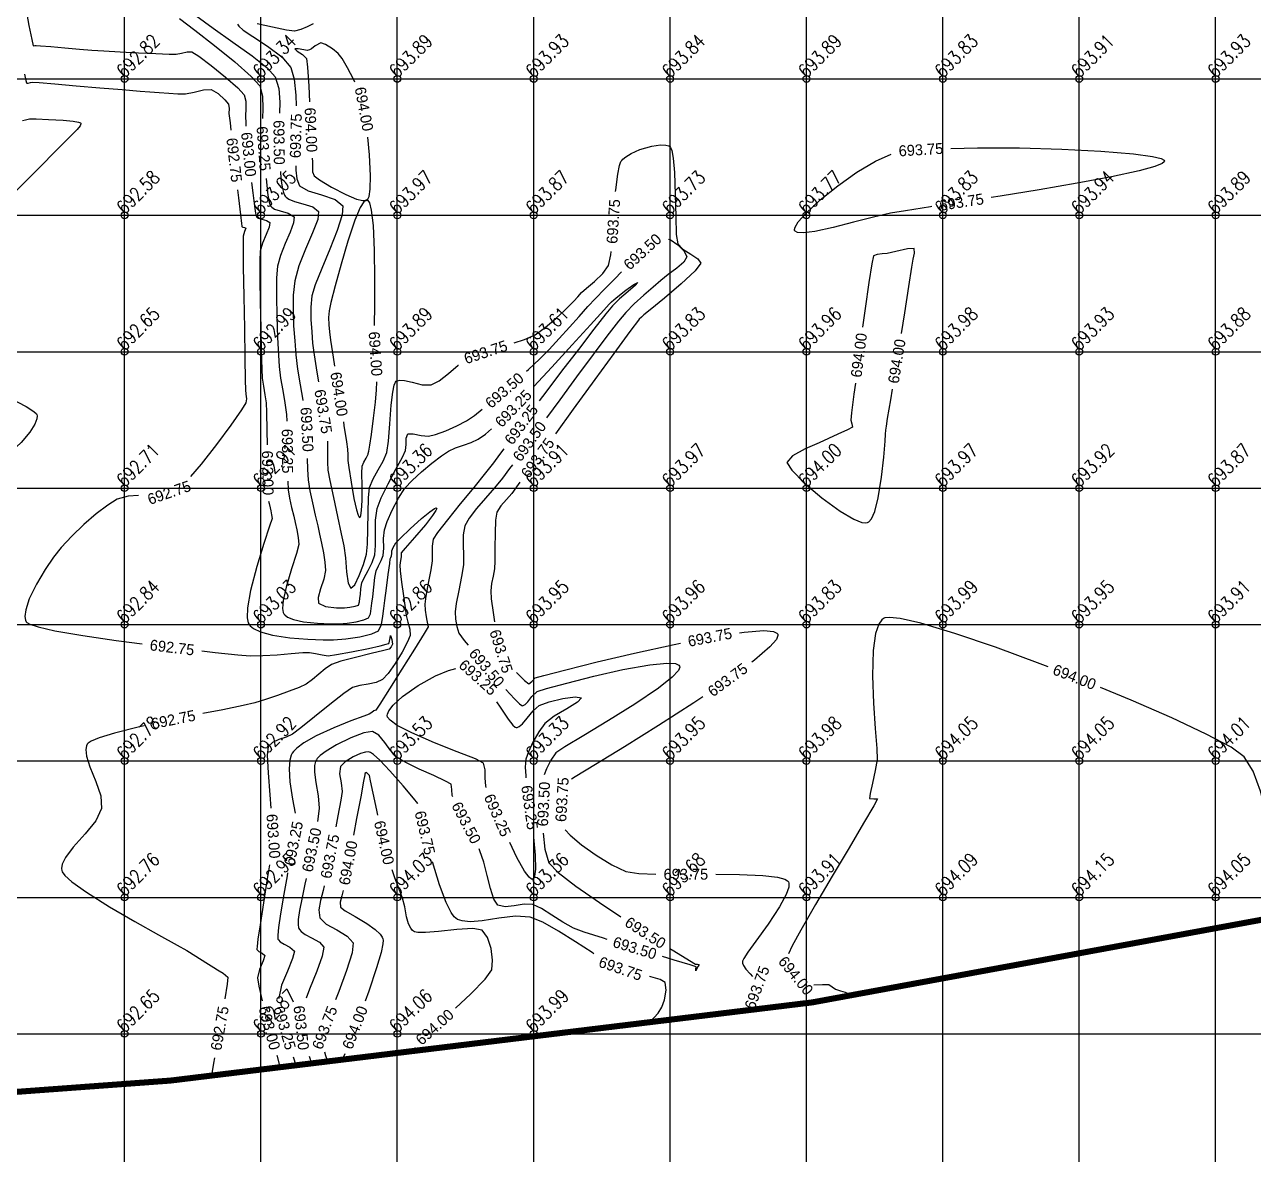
# Model space of a CAD drawing. Header units: millimetres. Extents: x 708400 to 708940, y 1331410 to 1331890.
# Drawn here: x 708516.33 to 708561.39, y 1331510.58 to 1331551.99 of the extents above; entities that cross this region are included whole.
import ezdxf

# ---------------------------------------------------------------- set-up
doc = ezdxf.new("R2010")
doc.units = ezdxf.units.MM
doc.header["$PDMODE"] = 32
doc.header["$PDSIZE"] = 0.25
for name, color, linetype in [('BLOCK LEVELS', 251, 'Continuous'), ('BOUNDARY', 7, 'Continuous'), ('CONT-MJR', 210, 'Continuous'), ('CONT-MNR', 90, 'Continuous'), ('grid', 4, 'Continuous')]:
    doc.layers.add(name, color=color, linetype=linetype)
doc.styles.add('RS', font='romans.shx', dxfattribs={"height": 5})

msp = doc.modelspace()

# ---------------------------------------------------------------- linework, layer by layer
at = {"layer": 'BLOCK LEVELS', "color": 251}
for p in [(708520, 1331550, 692.823), (708525, 1331550, 693.341), (708530, 1331550, 693.892), (708535, 1331550, 693.931), (708540, 1331550, 693.836), (708545, 1331550, 693.886), (708550, 1331550, 693.829), (708555, 1331550, 693.913), (708560, 1331550, 693.931), (708520, 1331545, 692.579), (708525, 1331545, 693.048), (708530, 1331545, 693.969), (708535, 1331545, 693.87), (708540, 1331545, 693.726), (708545, 1331545, 693.774), (708550, 1331545, 693.826), (708555, 1331545, 693.938), (708560, 1331545, 693.887), (708520, 1331540, 692.65), (708525, 1331540, 692.987), (708530, 1331540, 693.887), (708535, 1331540, 693.609), (708540, 1331540, 693.835), (708545, 1331540, 693.961), (708550, 1331540, 693.983), (708555, 1331540, 693.932), (708560, 1331540, 693.881), (708520, 1331535, 692.708), (708525, 1331535, 692.911), (708530, 1331535, 693.357), (708535, 1331535, 693.907), (708540, 1331535, 693.969), (708545, 1331535, 693.999), (708550, 1331535, 693.975), (708555, 1331535, 693.925), (708560, 1331535, 693.875), (708520, 1331530, 692.839), (708525, 1331530, 693.03), (708530, 1331530, 692.864), (708535, 1331530, 693.951), (708540, 1331530, 693.965), (708545, 1331530, 693.83), (708550, 1331530, 693.988), (708555, 1331530, 693.95), (708560, 1331530, 693.915), (708520, 1331525, 692.776), (708525, 1331525, 692.915), (708530, 1331525, 693.533), (708535, 1331525, 693.333), (708540, 1331525, 693.953), (708545, 1331525, 693.984), (708550, 1331525, 694.047), (708555, 1331525, 694.049), (708560, 1331525, 694.011), (708520, 1331520, 692.761), (708525, 1331520, 692.95), (708530, 1331520, 694.025), (708535, 1331520, 693.356), (708540, 1331520, 693.684), (708545, 1331520, 693.911), (708550, 1331520, 694.092), (708555, 1331520, 694.148), (708560, 1331520, 694.048), (708520, 1331515, 692.649), (708525, 1331515, 692.868), (708530, 1331515, 694.058), (708535, 1331515, 693.992)]:
    msp.add_point(p, dxfattribs=at)
at = {"layer": 'BOUNDARY', "ltscale": 0.5, "const_width": 0.221, "elevation": 692.39}
msp.add_lwpolyline([(708485.756, 1331513.718), (708506.417, 1331512.167), (708521.684, 1331513.287), (708545.217, 1331516.153), (708575.447, 1331521.711), (708677.694, 1331526.661), (708702.379, 1331528.237), (708722.343, 1331532.076), (708722.785, 1331547.68), (708720.433, 1331582.346), (708712.318, 1331581.477), (708711.266, 1331622.005), (708710.45, 1331642.096), (708710.067, 1331653.805)], dxfattribs=at)
at = {"layer": 'CONT-MJR', "flags": 128}
for points, elevation in [([(708522.279, 1331553.047), (708522.186, 1331553.042), (708522.078, 1331552.996), (708522.051, 1331552.961), (708522.044, 1331552.924), (708522.08, 1331552.829), (708522.238, 1331552.642), (708522.61, 1331552.324), (708523.248, 1331551.854), (708523.974, 1331551.346), (708524.672, 1331550.849), (708525.227, 1331550.41), (708525.526, 1331550.078), (708525.655, 1331549.65), (708525.693, 1331549.141), (708525.685, 1331548.738)], 693.5), ([(708516.398, 1331552.512), (708516.492, 1331551.958), (708516.599, 1331551.442), (708516.653, 1331551.212), (708516.706, 1331551.218), (708516.762, 1331551.228), (708516.917, 1331551.215), (708517.301, 1331551.181), (708517.811, 1331551.137), (708518.345, 1331551.092), (708518.799, 1331551.058), (708519.235, 1331551.031), (708519.84, 1331550.996), (708520.512, 1331550.96), (708521.145, 1331550.928), (708521.638, 1331550.906), (708521.886, 1331550.9), (708522.083, 1331550.939), (708522.289, 1331550.991), (708522.472, 1331550.993), (708522.72, 1331550.837), (708523.176, 1331550.493), (708523.698, 1331550.068), (708524.147, 1331549.671), (708524.381, 1331549.41), (708524.443, 1331549.182), (708524.45, 1331548.914), (708524.438, 1331548.635), (708524.44, 1331548.375), (708524.45, 1331548.262)], 693), ([(708528.442, 1331549.883), (708528.393, 1331549.989), (708528.173, 1331550.406), (708527.974, 1331550.742), (708527.837, 1331550.933), (708527.625, 1331551.106), (708527.371, 1331551.256), (708527.19, 1331551.318), (708526.989, 1331551.211), (708526.851, 1331551.097), (708526.776, 1331551.065), (708526.7, 1331551.039), (708526.576, 1331551.064), (708526.367, 1331551.105), (708526.245, 1331551.101), (708526.33, 1331551.019), (708526.525, 1331550.89), (708526.672, 1331550.746), (708526.711, 1331550.428), (708526.756, 1331549.738), (708526.785, 1331549.163)], 694), ([(708516.253, 1331548.472), (708516.368, 1331548.501), (708516.52, 1331548.534), (708516.753, 1331548.531), (708517.214, 1331548.517), (708517.746, 1331548.488), (708518.118, 1331548.453), (708518.312, 1331548.419), (708518.383, 1331548.392), (708518.397, 1331548.378), (708518.4, 1331548.35), (708518.373, 1331548.279), (708518.265, 1331548.142), (708518.055, 1331547.934), (708517.805, 1331547.692), (708517.518, 1331547.399), (708516.857, 1331546.731), (708515.931, 1331545.797)], 692.5), ([(708526.88, 1331547.099), (708526.886, 1331546.961), (708526.889, 1331546.783), (708526.896, 1331546.597), (708526.945, 1331546.45), (708527.151, 1331546.295), (708527.583, 1331546.032), (708528.107, 1331545.757), (708528.501, 1331545.594), (708528.739, 1331545.537), (708528.852, 1331545.542), (708528.893, 1331545.56), (708528.92, 1331545.588), (708528.962, 1331545.692), (708529.001, 1331545.953), (708529.012, 1331546.45), (708528.976, 1331547.214), (708528.917, 1331547.869)], 694), ([(708525.715, 1331546.605), (708525.732, 1331546.346), (708525.773, 1331546.031), (708525.822, 1331545.841), (708525.864, 1331545.743), (708525.888, 1331545.704), (708525.925, 1331545.662), (708526.025, 1331545.591), (708526.224, 1331545.507), (708526.534, 1331545.421), (708526.899, 1331545.311), (708527.112, 1331545.145), (708527.08, 1331544.849), (708526.894, 1331544.359), (708526.636, 1331543.762), (708526.389, 1331543.145), (708526.237, 1331542.593), (708526.185, 1331542.076), (708526.176, 1331541.521), (708526.198, 1331540.953), (708526.237, 1331540.398), (708526.28, 1331539.882), (708526.343, 1331539.358), (708526.436, 1331538.791), (708526.537, 1331538.226), (708526.539, 1331538.212)], 693.5), ([(708524.655, 1331546.206), (708524.697, 1331545.826), (708524.76, 1331545.329), (708524.8, 1331545.075), (708524.822, 1331544.98), (708524.831, 1331544.958), (708524.852, 1331544.936), (708524.912, 1331544.9), (708525.03, 1331544.86), (708525.199, 1331544.814), (708525.331, 1331544.73), (708525.304, 1331544.565), (708525.191, 1331544.291), (708525.059, 1331543.975), (708524.974, 1331543.688), (708524.96, 1331543.34), (708524.961, 1331542.668), (708524.973, 1331541.803), (708524.992, 1331540.876), (708525.014, 1331540.018), (708525.034, 1331539.358), (708525.048, 1331539.029), (708525.089, 1331538.734), (708525.145, 1331538.426), (708525.187, 1331538.13), (708525.201, 1331537.779), (708525.217, 1331537.115), (708525.228, 1331536.593)], 693), ([(708529.164, 1331540.957), (708529.172, 1331541.705), (708529.176, 1331542.685), (708529.163, 1331543.706), (708529.121, 1331544.623), (708529.057, 1331545.183), (708528.986, 1331545.453), (708528.927, 1331545.544), (708528.893, 1331545.56), (708528.857, 1331545.555), (708528.777, 1331545.492), (708528.643, 1331545.28), (708528.445, 1331544.82), (708528.185, 1331544.058), (708527.935, 1331543.212), (708527.721, 1331542.414), (708527.567, 1331541.799), (708527.5, 1331541.498), (708527.482, 1331541.25), (708527.492, 1331540.986), (708527.512, 1331540.735), (708527.555, 1331540.429), (708527.651, 1331539.8), (708527.702, 1331539.469)], 694), ([(708539.938, 1331544.13), (708540.002, 1331544.108), (708540.282, 1331543.915), (708540.513, 1331543.681), (708540.61, 1331543.474), (708540.505, 1331543.28), (708540.247, 1331543.057), (708539.933, 1331542.826), (708539.659, 1331542.61), (708539.385, 1331542.369), (708539.043, 1331542.071), (708538.689, 1331541.75), (708538.377, 1331541.437), (708538.109, 1331541.121), (708537.768, 1331540.683), (708537.39, 1331540.182), (708537.01, 1331539.672), (708536.667, 1331539.21), (708536.368, 1331538.806), (708535.954, 1331538.239), (708535.473, 1331537.577)], 693.5), ([(708548.479, 1331540.67), (708548.601, 1331541.423), (708548.757, 1331542.396), (708548.869, 1331543.099), (708548.915, 1331543.394), (708548.957, 1331543.618), (708548.945, 1331543.789), (708548.701, 1331543.769), (708548.276, 1331543.675), (708547.964, 1331543.602), (708547.781, 1331543.586), (708547.591, 1331543.569), (708547.454, 1331543.51), (708547.392, 1331543.227), (708547.286, 1331542.539), (708547.151, 1331541.581), (708547.06, 1331540.897)], 694), ([(708534.73, 1331539.286), (708534.806, 1331539.354), (708535.212, 1331539.731), (708535.565, 1331540.086), (708535.936, 1331540.482), (708536.307, 1331540.894), (708536.663, 1331541.294), (708536.987, 1331541.656), (708537.263, 1331541.952), (708537.594, 1331542.294), (708537.969, 1331542.676), (708538.218, 1331542.926)], 693.5), ([(708514.562, 1331538.883), (708514.837, 1331538.759), (708515.806, 1331538.298), (708516.391, 1331537.99), (708516.673, 1331537.813), (708516.77, 1331537.726), (708516.787, 1331537.694), (708516.794, 1331537.645), (708516.781, 1331537.535), (708516.708, 1331537.341), (708516.527, 1331537.051), (708516.212, 1331536.676), (708515.856, 1331536.339), (708515.52, 1331536.096), (708515.125, 1331535.967), (708514.447, 1331535.837), (708513.594, 1331535.71), (708513.37, 1331535.681)], 692.5), ([(708528.023, 1331537.428), (708528.043, 1331537.297), (708528.137, 1331536.696), (708528.176, 1331536.43), (708528.18, 1331536.224), (708528.186, 1331536.019), (708528.223, 1331535.752), (708528.304, 1331535.225), (708528.411, 1331534.623), (708528.501, 1331534.211), (708528.566, 1331534.004), (708528.605, 1331533.937), (708528.623, 1331533.929), (708528.64, 1331533.938), (708528.666, 1331534.001), (708528.692, 1331534.186), (708528.706, 1331534.551), (708528.706, 1331535.083), (708528.701, 1331535.551), (708528.711, 1331535.801), (708528.774, 1331535.948), (708528.861, 1331536.096), (708528.928, 1331536.242), (708528.935, 1331536.267), (708528.952, 1331536.355), (708528.988, 1331536.571), (708529.049, 1331536.972), (708529.131, 1331537.569), (708529.201, 1331538.155), (708529.239, 1331538.606), (708529.243, 1331538.891)], 694), ([(708546.792, 1331538.847), (708546.741, 1331538.443), (708546.657, 1331537.762), (708546.626, 1331537.489), (708546.666, 1331537.355), (708546.688, 1331537.234), (708546.51, 1331537.137), (708546.152, 1331536.976), (708545.811, 1331536.815), (708545.462, 1331536.661), (708544.954, 1331536.435), (708544.492, 1331536.18), (708544.283, 1331535.935), (708544.46, 1331535.654), (708544.927, 1331535.188), (708545.561, 1331534.649), (708546.239, 1331534.152), (708546.731, 1331533.86), (708547.029, 1331533.741), (708547.18, 1331533.723), (708547.238, 1331533.735), (708547.288, 1331533.764), (708547.381, 1331533.872), (708547.503, 1331534.14), (708547.635, 1331534.644), (708547.756, 1331535.397), (708547.836, 1331536.141), (708547.881, 1331536.718), (708547.899, 1331536.973), (708547.916, 1331537.12), (708547.932, 1331537.267), (708547.977, 1331537.549), (708548.088, 1331538.241), (708548.151, 1331538.629)], 694), ([(708526.698, 1331536.084), (708526.703, 1331535.682), (708526.729, 1331535.301), (708526.792, 1331534.9), (708526.884, 1331534.456), (708526.986, 1331534.014), (708527.08, 1331533.617), (708527.146, 1331533.311), (708527.214, 1331532.982), (708527.288, 1331532.632), (708527.346, 1331532.289), (708527.366, 1331531.982), (708527.305, 1331531.662), (708527.189, 1331531.309), (708527.097, 1331530.993), (708527.107, 1331530.785), (708527.371, 1331530.663), (708527.77, 1331530.618), (708528.062, 1331530.612), (708528.256, 1331530.632), (708528.458, 1331530.673), (708528.572, 1331530.715), (708528.611, 1331530.832), (708528.631, 1331530.967), (708528.644, 1331531.103), (708528.666, 1331531.321), (708528.703, 1331531.527), (708528.786, 1331531.711), (708528.927, 1331531.978), (708529.075, 1331532.278), (708529.177, 1331532.557), (708529.205, 1331532.893), (708529.199, 1331533.342), (708529.201, 1331533.822), (708529.256, 1331534.25), (708529.409, 1331534.646), (708529.665, 1331535.163), (708529.948, 1331535.695), (708530.186, 1331536.135), (708530.304, 1331536.377), (708530.325, 1331536.596), (708530.328, 1331536.83), (708530.384, 1331536.985), (708530.578, 1331536.995), (708530.871, 1331536.93), (708531.147, 1331536.905), (708531.405, 1331536.972), (708531.78, 1331537.106), (708532.185, 1331537.279), (708532.536, 1331537.461), (708532.824, 1331537.666), (708533.112, 1331537.896)], 693.5), ([(708534.217, 1331535.852), (708534.116, 1331535.714), (708533.857, 1331535.365), (708533.567, 1331535.01), (708533.233, 1331534.628), (708532.907, 1331534.248), (708532.638, 1331533.901), (708532.479, 1331533.62), (708532.415, 1331533.29), (708532.413, 1331532.919), (708532.431, 1331532.54), (708532.422, 1331532.185), (708532.355, 1331531.763), (708532.254, 1331531.249), (708532.161, 1331530.772), (708532.12, 1331530.463), (708532.133, 1331530.201), (708532.177, 1331529.927), (708532.258, 1331529.684), (708532.455, 1331529.413), (708532.594, 1331529.243)], 693.5), ([(708525.282, 1331534.527), (708525.299, 1331534.432), (708525.335, 1331534.275), (708525.36, 1331534.163), (708525.39, 1331534.022), (708525.407, 1331533.882), (708525.318, 1331533.608), (708525.104, 1331532.969), (708524.844, 1331532.127), (708524.616, 1331531.244), (708524.508, 1331530.617), (708524.498, 1331530.248), (708524.534, 1331530.069), (708524.566, 1331530.004), (708524.61, 1331529.949), (708524.731, 1331529.851), (708524.984, 1331529.728), (708525.422, 1331529.606), (708526.063, 1331529.51), (708526.715, 1331529.46), (708527.281, 1331529.443), (708527.662, 1331529.443), (708528.116, 1331529.476), (708528.622, 1331529.554), (708529.062, 1331529.661), (708529.315, 1331529.776), (708529.424, 1331529.999), (708529.471, 1331530.302), (708529.506, 1331530.594), (708529.548, 1331530.88), (708529.608, 1331531.339), (708529.67, 1331531.837), (708529.72, 1331532.238), (708529.741, 1331532.407), (708529.767, 1331532.462), (708529.792, 1331532.518), (708529.795, 1331532.602), (708529.801, 1331532.699), (708529.853, 1331532.828), (708529.946, 1331532.995), (708530.116, 1331533.166), (708530.471, 1331533.505), (708530.89, 1331533.885), (708531.191, 1331534.135), (708531.357, 1331534.25), (708531.423, 1331534.276), (708531.441, 1331534.271), (708531.446, 1331534.254), (708531.417, 1331534.181), (708531.294, 1331533.997), (708531.029, 1331533.659), (708530.633, 1331533.19), (708530.293, 1331532.801), (708530.146, 1331532.632), (708530.141, 1331532.556), (708530.14, 1331532.478), (708530.113, 1331532.35), (708530.086, 1331532.171), (708530.106, 1331531.968), (708530.158, 1331531.554), (708530.223, 1331531.057), (708530.284, 1331530.609), (708530.323, 1331530.338), (708530.388, 1331530.091), (708530.46, 1331529.834), (708530.473, 1331529.599), (708530.378, 1331529.367), (708530.175, 1331528.994), (708529.919, 1331528.574), (708529.662, 1331528.205), (708529.459, 1331527.982), (708529.219, 1331527.875), (708528.928, 1331527.819), (708528.627, 1331527.771), (708528.362, 1331527.688), (708528.039, 1331527.468), (708527.528, 1331527.071), (708526.958, 1331526.613), (708526.458, 1331526.213), (708526.158, 1331525.988), (708525.926, 1331525.879), (708525.661, 1331525.784), (708525.421, 1331525.679), (708525.264, 1331525.536), (708525.234, 1331525.21), (708525.261, 1331524.564), (708525.32, 1331523.762), (708525.363, 1331523.275)], 693), ([(708553.863, 1331528.452), (708553.571, 1331528.566), (708551.932, 1331529.169), (708550.44, 1331529.676), (708549.193, 1331530.048), (708548.437, 1331530.22), (708548.043, 1331530.264), (708547.875, 1331530.247), (708547.822, 1331530.224), (708547.758, 1331530.171), (708547.649, 1331530.015), (708547.53, 1331529.672), (708547.442, 1331529.053), (708547.419, 1331528.117), (708547.458, 1331527.119), (708547.524, 1331526.19), (708547.581, 1331525.46), (708547.593, 1331525.06), (708547.522, 1331524.652), (708547.419, 1331524.19), (708547.334, 1331523.804), (708547.311, 1331523.626), (708547.464, 1331523.614), (708547.607, 1331523.607), (708547.469, 1331523.357), (708547.094, 1331522.72), (708546.56, 1331521.82), (708545.947, 1331520.784), (708545.332, 1331519.736), (708544.797, 1331518.801), (708544.478, 1331518.22), (708544.336, 1331517.935)], 694), ([(708533.979, 1331527.621), (708534.291, 1331527.284), (708534.484, 1331527.095), (708534.563, 1331527.033), (708534.585, 1331527.025), (708534.618, 1331527.029), (708534.684, 1331527.066), (708534.788, 1331527.174), (708534.934, 1331527.361), (708535.127, 1331527.541), (708535.468, 1331527.651), (708536.213, 1331527.858), (708537.2, 1331528.11), (708538.269, 1331528.352), (708539.257, 1331528.53), (708539.882, 1331528.59), (708540.199, 1331528.57), (708540.32, 1331528.518), (708540.349, 1331528.48), (708540.355, 1331528.433), (708540.303, 1331528.311), (708540.082, 1331528.071), (708539.574, 1331527.669), (708538.711, 1331527.087), (708537.745, 1331526.485), (708536.833, 1331525.938), (708536.137, 1331525.519), (708535.816, 1331525.302), (708535.626, 1331525.029), (708535.464, 1331524.715), (708535.379, 1331524.488)], 693.5), ([(708562.156, 1331521.142), (708562.119, 1331521.503), (708562.016, 1331522.24), (708561.861, 1331523.068), (708561.651, 1331523.894), (708561.383, 1331524.622), (708561.053, 1331525.157), (708560.572, 1331525.501), (708559.655, 1331525.988), (708558.399, 1331526.578), (708556.902, 1331527.23), (708555.784, 1331527.69)], 694), ([(708532.036, 1331523.682), (708532.008, 1331523.74), (708532, 1331523.954), (708531.97, 1331524.147), (708531.77, 1331524.261), (708531.337, 1331524.463), (708530.806, 1331524.705), (708530.311, 1331524.942), (708529.988, 1331525.127), (708529.757, 1331525.368), (708529.539, 1331525.672), (708529.322, 1331525.941), (708529.092, 1331526.08), (708528.777, 1331526.032), (708528.295, 1331525.854), (708527.765, 1331525.596), (708527.386, 1331525.366), (708527.167, 1331525.196), (708527.067, 1331525.09), (708527.033, 1331525.041), (708527.003, 1331524.978), (708526.967, 1331524.834), (708526.961, 1331524.585), (708527.012, 1331524.209), (708527.103, 1331523.718), (708527.137, 1331523.266), (708527.088, 1331522.872), (708527.073, 1331522.788)], 693.5), ([(708529.289, 1331523.014), (708529.249, 1331523.196), (708529.115, 1331523.816), (708529.016, 1331524.278), (708528.974, 1331524.464), (708528.918, 1331524.528), (708528.867, 1331524.578), (708528.803, 1331524.546), (708528.807, 1331524.491), (708528.764, 1331524.266), (708528.656, 1331523.687), (708528.506, 1331522.89), (708528.392, 1331522.281)], 694), ([(708535.349, 1331522.353), (708535.402, 1331521.766), (708535.559, 1331521.262), (708535.893, 1331520.919), (708536.549, 1331520.413), (708537.413, 1331519.808), (708538.199, 1331519.285)], 693.5), ([(708537.688, 1331518.461), (708537.558, 1331518.502), (708536.856, 1331518.73), (708536.454, 1331518.876), (708536.07, 1331519.087), (708535.67, 1331519.35), (708535.291, 1331519.592), (708534.971, 1331519.738), (708534.651, 1331519.749), (708534.289, 1331519.694), (708533.948, 1331519.656), (708533.69, 1331519.718), (708533.544, 1331519.938), (708533.416, 1331520.325), (708533.294, 1331520.801), (708533.168, 1331521.288), (708533.029, 1331521.707), (708532.997, 1331521.776)], 693.5), ([(708525.318, 1331521.2), (708525.221, 1331520.606), (708525.091, 1331519.796), (708524.967, 1331518.991), (708524.891, 1331518.467), (708524.859, 1331518.201), (708524.852, 1331518.105), (708524.854, 1331518.086), (708524.87, 1331518.061), (708524.927, 1331518.017), (708525.04, 1331517.958), (708525.144, 1331517.869), (708525.087, 1331517.675), (708524.951, 1331517.356), (708524.869, 1331517.048), (708524.918, 1331516.751), (708525.047, 1331516.213)], 693), ([(708532.133, 1331515.943), (708532.693, 1331516.471), (708533.216, 1331517.006), (708533.46, 1331517.34), (708533.494, 1331517.7), (708533.438, 1331518.131), (708533.306, 1331518.53), (708533.116, 1331518.797), (708532.768, 1331518.861), (708532.179, 1331518.826), (708531.511, 1331518.755), (708531.03, 1331518.715), (708530.755, 1331518.716), (708530.632, 1331518.738), (708530.593, 1331518.757), (708530.555, 1331518.789), (708530.491, 1331518.87), (708530.415, 1331519.03), (708530.342, 1331519.293), (708530.27, 1331519.649), (708530.19, 1331519.97), (708530.067, 1331520.307), (708529.914, 1331520.719), (708529.808, 1331521.013)], 694), ([(708526.654, 1331520.696), (708526.612, 1331520.483), (708526.508, 1331519.999), (708526.415, 1331519.524), (708526.37, 1331519.196), (708526.364, 1331519), (708526.376, 1331518.902), (708526.388, 1331518.864), (708526.41, 1331518.823), (708526.476, 1331518.746), (708526.621, 1331518.643), (708526.858, 1331518.518), (708527.142, 1331518.361), (708527.306, 1331518.178), (708527.25, 1331517.851), (708527.043, 1331517.291), (708526.776, 1331516.634), (708526.654, 1331516.312)], 693.5), ([(708528.011, 1331520.249), (708527.963, 1331520.056), (708527.91, 1331519.831), (708527.922, 1331519.642), (708528.093, 1331519.506), (708528.452, 1331519.301), (708528.879, 1331519.048), (708529.191, 1331518.826), (708529.368, 1331518.655), (708529.444, 1331518.542), (708529.467, 1331518.486), (708529.476, 1331518.438), (708529.468, 1331518.295), (708529.404, 1331517.981), (708529.241, 1331517.416), (708528.953, 1331516.569), (708528.815, 1331516.197)], 694), ([(708539.994, 1331518.132), (708540.132, 1331518.045), (708540.706, 1331517.688), (708540.926, 1331517.554), (708541.001, 1331517.548), (708541.065, 1331517.545), (708541.026, 1331517.476), (708540.983, 1331517.391), (708540.94, 1331517.312), (708540.949, 1331517.375), (708540.96, 1331517.458), (708540.735, 1331517.527), (708540.15, 1331517.704), (708539.726, 1331517.832)], 693.5), ([(708545.267, 1331516.801), (708545.59, 1331516.805), (708545.815, 1331516.806), (708545.937, 1331516.725), (708546.059, 1331516.637), (708546.25, 1331516.578), (708546.423, 1331516.529), (708546.538, 1331516.468), (708546.633, 1331516.413)], 694), ([(708530.638, 1331514.377), (708530.639, 1331514.39), (708530.643, 1331514.433), (708530.651, 1331514.5)], 694), ([(708525.579, 1331514.216), (708525.59, 1331514.177), (708525.696, 1331513.776)], 693), ([(708526.772, 1331514.179), (708526.857, 1331513.917)], 693.5), ([(708528.07, 1331514.269), (708528.004, 1331514.108), (708528.017, 1331514.058)], 694)]:
    msp.add_lwpolyline(points, dxfattribs=dict(at, elevation=elevation))
at = {"layer": 'CONT-MNR', "flags": 128}
for points, elevation in [([(708522.011, 1331552.211), (708522.57, 1331551.789), (708523.298, 1331551.222), (708524.041, 1331550.62), (708524.645, 1331550.091), (708524.954, 1331549.744), (708525.056, 1331549.365), (708525.069, 1331548.918), (708525.052, 1331548.548)], 693.25), ([(708524.145, 1331552.002), (708524.186, 1331551.929), (708524.348, 1331551.788), (708524.699, 1331551.551), (708525.244, 1331551.197), (708525.762, 1331550.807), (708526.099, 1331550.412), (708526.223, 1331549.986), (708526.282, 1331549.408), (708526.291, 1331549.014)], 693.75), ([(708526.918, 1331552.016), (708526.698, 1331551.906), (708526.46, 1331551.807), (708526.228, 1331551.749), (708525.936, 1331551.79), (708525.428, 1331551.901), (708524.858, 1331552.02)], 693.75), ([(708516.328, 1331550.173), (708516.385, 1331549.937), (708516.406, 1331549.858), (708516.411, 1331549.847), (708516.424, 1331549.842), (708516.464, 1331549.845), (708516.547, 1331549.862), (708516.641, 1331549.881), (708516.873, 1331549.863), (708517.443, 1331549.816), (708518.224, 1331549.75), (708519.09, 1331549.676), (708519.914, 1331549.606), (708520.57, 1331549.552), (708520.932, 1331549.523), (708521.263, 1331549.499), (708521.621, 1331549.474), (708521.958, 1331549.457), (708522.228, 1331549.457), (708522.552, 1331549.516), (708522.889, 1331549.599), (708523.169, 1331549.606), (708523.426, 1331549.461), (708523.673, 1331549.238), (708523.809, 1331549.075), (708523.832, 1331548.909), (708523.828, 1331548.729), (708523.866, 1331548.386), (708523.896, 1331548.119)], 692.75), ([(708538.003, 1331545.871), (708538.008, 1331545.935), (708538.079, 1331546.51), (708538.146, 1331546.828), (708538.2, 1331546.969), (708538.23, 1331547.014), (708538.271, 1331547.057), (708538.374, 1331547.142), (708538.574, 1331547.264), (708538.897, 1331547.407), (708539.33, 1331547.534), (708539.65, 1331547.579), (708539.847, 1331547.571), (708539.949, 1331547.542), (708539.988, 1331547.52), (708540.016, 1331547.49), (708540.064, 1331547.378), (708540.118, 1331547.098), (708540.163, 1331546.567), (708540.191, 1331545.765), (708540.206, 1331544.957), (708540.229, 1331544.3), (708540.281, 1331543.952), (708540.473, 1331543.754), (708540.756, 1331543.575), (708541.012, 1331543.407), (708541.125, 1331543.24), (708540.914, 1331542.96), (708540.404, 1331542.487), (708539.792, 1331541.964), (708539.272, 1331541.536), (708539.04, 1331541.348), (708538.953, 1331541.27), (708538.867, 1331541.19), (708538.766, 1331541.061), (708538.637, 1331540.889), (708538.432, 1331540.61), (708537.936, 1331539.93), (708537.243, 1331538.981), (708536.451, 1331537.895), (708535.793, 1331536.994)], 693.75), ([(708550.295, 1331547.454), (708551.276, 1331547.476), (708552.807, 1331547.469), (708554.358, 1331547.428), (708555.798, 1331547.356), (708556.994, 1331547.257), (708557.686, 1331547.159), (708558.006, 1331547.077), (708558.109, 1331547.018), (708558.124, 1331546.987), (708558.116, 1331546.959), (708558.037, 1331546.896), (708557.777, 1331546.79), (708557.199, 1331546.63), (708556.178, 1331546.409), (708554.921, 1331546.173), (708553.528, 1331545.934), (708552.101, 1331545.704), (708551.775, 1331545.653)], 693.75), ([(708549.601, 1331545.317), (708549.551, 1331545.309), (708548.631, 1331545.168), (708548.084, 1331545.077), (708547.455, 1331544.936), (708546.721, 1331544.745), (708545.975, 1331544.553), (708545.306, 1331544.408), (708544.888, 1331544.356), (708544.674, 1331544.372), (708544.589, 1331544.414), (708544.566, 1331544.445), (708544.559, 1331544.48), (708544.581, 1331544.571), (708544.697, 1331544.759), (708544.984, 1331545.084), (708545.507, 1331545.568), (708546.151, 1331546.086), (708546.848, 1331546.579), (708547.532, 1331546.988), (708548.104, 1331547.244)], 693.75), ([(708526.283, 1331546.813), (708526.284, 1331546.653), (708526.315, 1331546.331), (708526.417, 1331546.077), (708526.726, 1331545.9), (708527.224, 1331545.751), (708527.716, 1331545.583), (708528.002, 1331545.353), (708527.979, 1331545.016), (708527.797, 1331544.448), (708527.526, 1331543.758), (708527.235, 1331543.055), (708526.992, 1331542.448), (708526.868, 1331542.046), (708526.831, 1331541.628), (708526.834, 1331541.181), (708526.861, 1331540.732), (708526.896, 1331540.308), (708526.949, 1331539.892), (708527.047, 1331539.256), (708527.106, 1331538.895)], 693.75), ([(708525.187, 1331546.352), (708525.199, 1331546.214), (708525.258, 1331545.738), (708525.307, 1331545.476), (708525.342, 1331545.364), (708525.36, 1331545.331), (708525.396, 1331545.293), (708525.499, 1331545.23), (708525.703, 1331545.161), (708525.993, 1331545.083), (708526.221, 1331544.938), (708526.199, 1331544.729), (708526.068, 1331544.384), (708525.886, 1331543.964), (708525.712, 1331543.529), (708525.605, 1331543.141), (708525.575, 1331542.706), (708525.57, 1331542.052), (708525.583, 1331541.288), (708525.608, 1331540.527), (708525.638, 1331539.879), (708525.664, 1331539.456), (708525.719, 1331539.028), (708525.799, 1331538.58), (708525.878, 1331538.132), (708525.934, 1331537.705), (708525.946, 1331537.456)], 693.25), ([(708524.144, 1331545.933), (708524.177, 1331545.643), (708524.25, 1331545.012), (708524.287, 1331544.702), (708524.3, 1331544.6), (708524.303, 1331544.586), (708524.309, 1331544.581), (708524.336, 1331544.568), (708524.392, 1331544.547), (708524.44, 1331544.523), (708524.399, 1331544.405), (708524.342, 1331544.236), (708524.343, 1331543.905), (708524.353, 1331543.108), (708524.371, 1331542.03), (708524.391, 1331540.856), (708524.411, 1331539.77), (708524.426, 1331538.957), (708524.432, 1331538.603), (708524.448, 1331538.443), (708524.466, 1331538.277), (708524.45, 1331538.128), (708524.286, 1331537.868), (708523.896, 1331537.312), (708523.373, 1331536.601), (708522.808, 1331535.874), (708522.422, 1331535.423)], 692.75), ([(708534.287, 1331540.324), (708534.667, 1331540.454), (708535.052, 1331540.622), (708535.421, 1331540.883), (708535.81, 1331541.215), (708536.141, 1331541.523), (708536.337, 1331541.713), (708536.477, 1331541.858), (708536.618, 1331542.016), (708536.755, 1331542.165), (708536.941, 1331542.326), (708537.233, 1331542.573), (708537.535, 1331542.864), (708537.748, 1331543.155), (708537.826, 1331543.545), (708537.837, 1331543.678)], 693.75), ([(708535.005, 1331538.725), (708535.664, 1331539.44), (708536.409, 1331540.252), (708537.082, 1331540.987), (708537.572, 1331541.522), (708537.77, 1331541.739), (708537.853, 1331541.824), (708537.938, 1331541.906), (708538.087, 1331542.025), (708538.378, 1331542.25), (708538.669, 1331542.461), (708538.816, 1331542.536), (708538.723, 1331542.425), (708538.464, 1331542.202), (708538.148, 1331541.933), (708537.886, 1331541.685), (708537.646, 1331541.391), (708537.203, 1331540.823), (708536.637, 1331540.086), (708536.025, 1331539.284), (708535.445, 1331538.522), (708535.206, 1331538.206)], 693.25), ([(708527.435, 1331536.719), (708527.441, 1331536.564), (708527.44, 1331536.257), (708527.44, 1331535.95), (708527.458, 1331535.66), (708527.526, 1331535.277), (708527.655, 1331534.663), (708527.807, 1331533.964), (708527.947, 1331533.323), (708528.038, 1331532.885), (708528.094, 1331532.442), (708528.14, 1331531.935), (708528.2, 1331531.515), (708528.296, 1331531.331), (708528.44, 1331531.459), (708528.606, 1331531.793), (708528.76, 1331532.207), (708528.869, 1331532.576), (708528.908, 1331532.947), (708528.921, 1331533.493), (708528.925, 1331534.098), (708528.939, 1331534.648), (708528.983, 1331535.025), (708529.11, 1331535.345), (708529.293, 1331535.668), (708529.479, 1331535.991), (708529.616, 1331536.31), (708529.679, 1331536.725), (708529.727, 1331537.357), (708529.778, 1331538.042), (708529.832, 1331538.518), (708529.887, 1331538.778), (708529.933, 1331538.885), (708529.959, 1331538.915), (708529.996, 1331538.937), (708530.089, 1331538.959), (708530.265, 1331538.946), (708530.546, 1331538.879), (708530.915, 1331538.787), (708531.236, 1331538.782), (708531.535, 1331538.938), (708531.877, 1331539.207), (708532.235, 1331539.502), (708532.241, 1331539.506)], 693.75), ([(708525.985, 1331535.256), (708526.001, 1331534.942), (708526.052, 1331534.629), (708526.126, 1331534.291), (708526.2, 1331533.977), (708526.253, 1331533.737), (708526.31, 1331533.473), (708526.365, 1331533.196), (708526.387, 1331532.932), (708526.303, 1331532.608), (708526.119, 1331532.038), (708525.922, 1331531.376), (708525.813, 1331530.884), (708525.789, 1331530.589), (708525.812, 1331530.446), (708525.837, 1331530.395), (708525.872, 1331530.352), (708525.973, 1331530.277), (708526.189, 1331530.187), (708526.559, 1331530.105), (708527.075, 1331530.049), (708527.546, 1331530.029), (708527.862, 1331530.028), (708528.159, 1331530.049), (708528.49, 1331530.1), (708528.778, 1331530.17), (708528.943, 1331530.246), (708529.015, 1331530.392), (708529.045, 1331530.59), (708529.069, 1331530.781), (708529.098, 1331531.011), (708529.137, 1331531.367), (708529.18, 1331531.727), (708529.222, 1331531.967), (708529.304, 1331532.156), (708529.408, 1331532.348), (708529.484, 1331532.537), (708529.5, 1331532.802), (708529.495, 1331533.15), (708529.528, 1331533.474), (708529.631, 1331533.772), (708529.812, 1331534.188), (708530.039, 1331534.629), (708530.28, 1331535.001), (708530.538, 1331535.282), (708530.889, 1331535.603), (708531.27, 1331535.919), (708531.618, 1331536.187), (708531.872, 1331536.361), (708532.13, 1331536.482), (708532.42, 1331536.58), (708532.709, 1331536.678), (708532.967, 1331536.799), (708533.227, 1331536.982), (708533.45, 1331537.168)], 693.25), ([(708533.9, 1331536.436), (708533.751, 1331536.231), (708533.52, 1331535.922), (708533.232, 1331535.559), (708532.799, 1331535.027), (708532.306, 1331534.421), (708531.838, 1331533.839), (708531.478, 1331533.375), (708531.312, 1331533.126), (708531.274, 1331532.876), (708531.283, 1331532.597), (708531.281, 1331532.331), (708531.227, 1331532.006), (708531.134, 1331531.516), (708531.044, 1331531.036), (708531.003, 1331530.745), (708531.019, 1331530.522), (708531.055, 1331530.288), (708531.08, 1331530.151), (708531.111, 1331530.029), (708531.128, 1331529.911), (708530.984, 1331529.668), (708530.629, 1331529.098), (708530.17, 1331528.368), (708529.711, 1331527.642), (708529.357, 1331527.084), (708529.215, 1331526.861), (708529.133, 1331526.839), (708529.062, 1331526.783), (708528.97, 1331526.713), (708528.773, 1331526.641), (708528.3, 1331526.466), (708527.675, 1331526.216), (708527.025, 1331525.917), (708526.57, 1331525.663), (708526.31, 1331525.472), (708526.19, 1331525.349), (708526.149, 1331525.289), (708526.112, 1331525.213), (708526.06, 1331525.035), (708526.032, 1331524.718), (708526.063, 1331524.233), (708526.162, 1331523.603), (708526.255, 1331523.09)], 693.25), ([(708534.495, 1331535.218), (708534.429, 1331535.128), (708534.193, 1331534.808), (708533.997, 1331534.585), (708533.79, 1331534.354), (708533.645, 1331534.114), (708533.605, 1331533.828), (708533.585, 1331533.35), (708533.578, 1331532.807), (708533.574, 1331532.327), (708533.564, 1331532.039), (708533.515, 1331531.775), (708533.454, 1331531.5), (708533.423, 1331531.237), (708533.446, 1331530.943), (708533.509, 1331530.445), (708533.563, 1331530.099)], 693.75), ([(708520.507, 1331534.734), (708520.135, 1331534.706), (708519.733, 1331534.592), (708519.385, 1331534.381), (708518.962, 1331534.058), (708518.509, 1331533.665), (708518.067, 1331533.241), (708517.68, 1331532.83), (708517.39, 1331532.471), (708517.09, 1331532.022), (708516.774, 1331531.486), (708516.508, 1331530.937), (708516.375, 1331530.54), (708516.345, 1331530.291), (708516.365, 1331530.157), (708516.389, 1331530.102), (708516.415, 1331530.073), (708516.527, 1331530.012), (708516.829, 1331529.914), (708517.444, 1331529.776), (708518.474, 1331529.596), (708519.689, 1331529.418), (708520.649, 1331529.292)], 692.75), ([(708542.547, 1331529.7), (708542.719, 1331529.726), (708543.434, 1331529.777), (708543.786, 1331529.746), (708543.917, 1331529.687), (708543.948, 1331529.646), (708543.956, 1331529.594), (708543.901, 1331529.458), (708543.663, 1331529.18), (708543.098, 1331528.695), (708543, 1331528.623)], 693.75), ([(708522.833, 1331529.033), (708523.319, 1331528.979), (708524.148, 1331528.896), (708524.599, 1331528.859), (708525.064, 1331528.861), (708525.596, 1331528.892), (708526.113, 1331528.935), (708526.534, 1331528.971), (708526.778, 1331528.982), (708527.004, 1331528.944), (708527.239, 1331528.886), (708527.463, 1331528.858), (708527.771, 1331528.901), (708528.323, 1331529.003), (708528.943, 1331529.128), (708529.371, 1331529.222), (708529.592, 1331529.276), (708529.671, 1331529.3), (708529.686, 1331529.307), (708529.7, 1331529.327), (708529.718, 1331529.392), (708529.732, 1331529.51), (708529.755, 1331529.598), (708529.8, 1331529.458), (708529.818, 1331529.287), (708529.77, 1331529.189), (708529.703, 1331529.103), (708529.501, 1331529.05), (708529.037, 1331528.939), (708528.463, 1331528.798), (708527.93, 1331528.654), (708527.591, 1331528.537), (708527.355, 1331528.382), (708527.125, 1331528.184), (708526.895, 1331527.983), (708526.662, 1331527.82), (708526.402, 1331527.699), (708526.034, 1331527.554), (708525.607, 1331527.401), (708525.171, 1331527.254), (708524.777, 1331527.129), (708524.353, 1331527.03), (708523.605, 1331526.88), (708522.867, 1331526.735)], 692.75), ([(708534.366, 1331528.246), (708534.371, 1331528.241), (708534.663, 1331527.946), (708534.818, 1331527.825), (708534.928, 1331527.918), (708535.05, 1331528.045), (708535.367, 1331528.133), (708536.172, 1331528.343), (708537.329, 1331528.631), (708538.7, 1331528.956), (708540.146, 1331529.275), (708540.38, 1331529.32)], 693.75), ([(708533.263, 1331524.033), (708533.243, 1331524.088), (708533.22, 1331524.37), (708533.226, 1331524.674), (708533.164, 1331524.918), (708532.86, 1331525.077), (708532.196, 1331525.341), (708531.358, 1331525.671), (708530.529, 1331526.028), (708529.995, 1331526.306), (708529.732, 1331526.498), (708529.644, 1331526.612), (708529.63, 1331526.665), (708529.635, 1331526.718), (708529.684, 1331526.839), (708529.847, 1331527.051), (708530.195, 1331527.366), (708530.768, 1331527.767), (708531.4, 1331528.118), (708531.88, 1331528.319), (708532.142, 1331528.39)], 693.25), ([(708533.631, 1331527.166), (708533.765, 1331526.971), (708534.058, 1331526.534), (708534.231, 1331526.311), (708534.318, 1331526.236), (708534.352, 1331526.225), (708534.39, 1331526.228), (708534.468, 1331526.261), (708534.589, 1331526.365), (708534.756, 1331526.567), (708534.975, 1331526.841), (708535.204, 1331527.037), (708535.569, 1331527.168), (708536.071, 1331527.29), (708536.526, 1331527.356), (708536.749, 1331527.315), (708536.607, 1331527.153), (708536.213, 1331526.915), (708535.752, 1331526.642), (708535.408, 1331526.374), (708535.183, 1331526.066), (708534.971, 1331525.694), (708534.804, 1331525.335), (708534.71, 1331525.065), (708534.685, 1331524.774), (708534.707, 1331524.458), (708534.713, 1331524.388)], 693.25), ([(708541.201, 1331527.356), (708540.871, 1331527.133), (708539.572, 1331526.298), (708538.325, 1331525.521), (708537.264, 1331524.87), (708536.519, 1331524.416), (708536.383, 1331524.33)], 693.75), ([(708520.714, 1331526.285), (708520.545, 1331526.248), (708519.629, 1331526.021), (708519.065, 1331525.847), (708518.777, 1331525.727), (708518.664, 1331525.652), (708518.634, 1331525.617), (708518.605, 1331525.559), (708518.58, 1331525.422), (708518.608, 1331525.174), (708518.731, 1331524.785), (708518.945, 1331524.249), (708519.124, 1331523.718), (708519.159, 1331523.254), (708518.948, 1331522.811), (708518.554, 1331522.328), (708518.12, 1331521.839), (708517.839, 1331521.468), (708517.713, 1331521.214), (708517.687, 1331521.06), (708517.694, 1331520.989), (708517.714, 1331520.936), (708517.809, 1331520.808), (708518.072, 1331520.572), (708518.599, 1331520.192), (708519.445, 1331519.659), (708520.373, 1331519.117), (708521.247, 1331518.628), (708521.93, 1331518.252), (708522.287, 1331518.05), (708522.607, 1331517.848), (708522.974, 1331517.617), (708523.277, 1331517.427), (708523.404, 1331517.347), (708523.464, 1331517.309), (708523.611, 1331517.229), (708523.785, 1331517.078), (708523.761, 1331516.816), (708523.677, 1331516.288)], 692.75), ([(708530.755, 1331523.437), (708530.754, 1331523.441), (708530.596, 1331523.636), (708530.211, 1331524.094), (708529.729, 1331524.645), (708529.358, 1331525.035), (708529.131, 1331525.24), (708529.02, 1331525.315), (708528.979, 1331525.329), (708528.933, 1331525.334), (708528.827, 1331525.325), (708528.644, 1331525.275), (708528.384, 1331525.158), (708528.093, 1331524.971), (708527.918, 1331524.793), (708527.883, 1331524.527), (708527.94, 1331524.195), (708527.972, 1331523.879), (708527.925, 1331523.566), (708527.82, 1331522.993), (708527.741, 1331522.584)], 693.75), ([(708534.987, 1331522.205), (708535.05, 1331521.55), (708535.064, 1331521.039), (708535.034, 1331520.781), (708534.99, 1331520.688), (708534.959, 1331520.669), (708534.923, 1331520.671), (708534.833, 1331520.736), (708534.661, 1331520.966), (708534.383, 1331521.461), (708534.121, 1331522.007)], 693.25), ([(708536.157, 1331522.476), (708536.335, 1331522.281), (708536.755, 1331521.931), (708537.292, 1331521.545), (708537.863, 1331521.195), (708538.383, 1331520.955), (708538.852, 1331520.881), (708539.479, 1331520.855)], 693.75), ([(708537.208, 1331517.936), (708537.138, 1331517.981), (708536.537, 1331518.375), (708535.914, 1331518.766), (708535.336, 1331519.089), (708534.865, 1331519.28), (708534.332, 1331519.317), (708533.726, 1331519.24), (708533.113, 1331519.141), (708532.665, 1331519.107), (708532.375, 1331519.137), (708532.212, 1331519.195), (708532.141, 1331519.238), (708532.085, 1331519.288), (708531.968, 1331519.447), (708531.788, 1331519.81), (708531.545, 1331520.462), (708531.292, 1331521.304)], 693.75), ([(708525.977, 1331520.903), (708525.957, 1331520.794), (708525.836, 1331520.124), (708525.712, 1331519.399), (708525.639, 1331518.895), (708525.613, 1331518.62), (708525.614, 1331518.507), (708525.621, 1331518.475), (708525.641, 1331518.439), (708525.707, 1331518.374), (708525.85, 1331518.288), (708526.06, 1331518.18), (708526.225, 1331518.024), (708526.162, 1331517.755), (708525.968, 1331517.302), (708525.759, 1331516.782), (708525.653, 1331516.313), (708525.654, 1331516.3)], 693.25), ([(708541.679, 1331520.847), (708542.542, 1331520.84), (708543.404, 1331520.804), (708543.933, 1331520.743), (708544.202, 1331520.672), (708544.308, 1331520.611), (708544.336, 1331520.576), (708544.355, 1331520.521), (708544.353, 1331520.381), (708544.262, 1331520.106), (708544.015, 1331519.652), (708543.59, 1331519.017), (708543.143, 1331518.4), (708542.849, 1331517.988), (708542.704, 1331517.76), (708542.658, 1331517.658), (708542.652, 1331517.625), (708542.658, 1331517.584), (708542.69, 1331517.501), (708542.779, 1331517.372), (708542.94, 1331517.198), (708543.022, 1331517.106)], 693.75), ([(708527.317, 1331520.425), (708527.276, 1331520.255), (708527.178, 1331519.892), (708527.119, 1331519.545), (708527.155, 1331519.253), (708527.389, 1331519.02), (708527.779, 1331518.806), (708528.165, 1331518.585), (708528.386, 1331518.332), (708528.341, 1331517.963), (708528.138, 1331517.322), (708527.851, 1331516.548), (708527.735, 1331516.251)], 693.75), ([(708539.253, 1331515.427), (708539.27, 1331515.446), (708539.318, 1331515.497), (708539.417, 1331515.599), (708539.563, 1331515.763), (708539.701, 1331515.972), (708539.796, 1331516.252), (708539.861, 1331516.605), (708539.822, 1331516.88), (708539.641, 1331516.986), (708539.29, 1331517.091), (708539.247, 1331517.101)], 693.75), ([(708523.297, 1331514.121), (708523.262, 1331513.925), (708523.182, 1331513.469)], 692.75), ([(708526.183, 1331514.163), (708526.277, 1331513.846)], 693.25), ([(708527.324, 1331514.34), (708527.364, 1331514.21), (708527.437, 1331513.988)], 693.75)]:
    msp.add_lwpolyline(points, dxfattribs=dict(at, elevation=elevation))
at = {"layer": 'grid'}
for p, q in [((708520, 1331410), (708520, 1331890)), ((708525, 1331410), (708525, 1331890)), ((708530, 1331410), (708530, 1331890)), ((708535, 1331410), (708535, 1331890)), ((708540, 1331410), (708540, 1331890)), ((708545, 1331410), (708545, 1331890)), ((708550, 1331410), (708550, 1331890)), ((708555, 1331410), (708555, 1331890)), ((708560, 1331410), (708560, 1331890)), ((708400, 1331550), (708845, 1331550)), ((708400, 1331545), (708845, 1331545)), ((708400, 1331540), (708845, 1331540)), ((708400, 1331535), (708845, 1331535)), ((708400, 1331530), (708845, 1331530)), ((708400, 1331525), (708845, 1331525)), ((708400, 1331520), (708845, 1331520)), ((708400, 1331515), (708845, 1331515))]:
    msp.add_line(p, q, dxfattribs=at)

# ---------------------------------------------------------------- texts
at = {"layer": 'BLOCK LEVELS', "color": 251, "style": 'RS', "width": 0.8}
for s, p in [('692.82', (708520, 1331550, 692.823)), ('693.34', (708525, 1331550, 693.341)), ('693.89', (708530, 1331550, 693.892)), ('693.93', (708535, 1331550, 693.931)), ('693.84', (708540, 1331550, 693.836)), ('693.89', (708545, 1331550, 693.886)), ('693.83', (708550, 1331550, 693.829)), ('693.91', (708555, 1331550, 693.913)), ('693.93', (708560, 1331550, 693.931)), ('692.58', (708520, 1331545, 692.579)), ('693.05', (708525, 1331545, 693.048)), ('693.97', (708530, 1331545, 693.969)), ('693.87', (708535, 1331545, 693.87)), ('693.73', (708540, 1331545, 693.726)), ('693.77', (708545, 1331545, 693.774)), ('693.83', (708550, 1331545, 693.826)), ('693.94', (708555, 1331545, 693.938)), ('693.89', (708560, 1331545, 693.887)), ('692.65', (708520, 1331540, 692.65)), ('692.99', (708525, 1331540, 692.987)), ('693.89', (708530, 1331540, 693.887)), ('693.61', (708535, 1331540, 693.609)), ('693.83', (708540, 1331540, 693.835)), ('693.96', (708545, 1331540, 693.961)), ('693.98', (708550, 1331540, 693.983)), ('693.93', (708555, 1331540, 693.932)), ('693.88', (708560, 1331540, 693.881)), ('692.71', (708520, 1331535, 692.708)), ('692.91', (708525, 1331535, 692.911)), ('693.36', (708530, 1331535, 693.357)), ('693.91', (708535, 1331535, 693.907)), ('693.97', (708540, 1331535, 693.969)), ('694.00', (708545, 1331535, 693.999)), ('693.97', (708550, 1331535, 693.975)), ('693.92', (708555, 1331535, 693.925)), ('693.87', (708560, 1331535, 693.875)), ('692.84', (708520, 1331530, 692.839)), ('693.03', (708525, 1331530, 693.03)), ('692.86', (708530, 1331530, 692.864)), ('693.95', (708535, 1331530, 693.951)), ('693.96', (708540, 1331530, 693.965)), ('693.83', (708545, 1331530, 693.83)), ('693.99', (708550, 1331530, 693.988)), ('693.95', (708555, 1331530, 693.95)), ('693.91', (708560, 1331530, 693.915)), ('693.53', (708530, 1331525, 693.533)), ('693.33', (708535, 1331525, 693.333)), ('693.95', (708540, 1331525, 693.953)), ('694.05', (708550, 1331525, 694.047)), ('694.05', (708555, 1331525, 694.049)), ('692.78', (708520, 1331525, 692.776)), ('692.92', (708525, 1331525, 692.915)), ('693.98', (708545, 1331525, 693.984)), ('694.01', (708560, 1331525, 694.011)), ('692.76', (708520, 1331520, 692.761)), ('692.95', (708525, 1331520, 692.95)), ('694.03', (708530, 1331520, 694.025)), ('693.36', (708535, 1331520, 693.356)), ('693.68', (708540, 1331520, 693.684)), ('693.91', (708545, 1331520, 693.911)), ('694.09', (708550, 1331520, 694.092)), ('694.15', (708555, 1331520, 694.148)), ('694.05', (708560, 1331520, 694.048)), ('692.65', (708520, 1331515, 692.649)), ('692.87', (708525, 1331515, 692.868)), ('694.06', (708530, 1331515, 694.058)), ('693.99', (708535, 1331515, 693.992))]:
    msp.add_text(s, height=0.5, rotation=45.0066, dxfattribs=at).set_placement(p)
at = {"layer": 'CONT-MJR', "char_height": 0.4, "attachment_point": 5}
for s, insert, rotation in [('{694.00}', (708528.779, 1331548.895, 694), 280.5755), ('{694.00}', (708526.834, 1331548.131, 694), 272.598), ('{693.50}', (708525.663, 1331547.671, 693.5), 270.6134), ('{693.00}', (708524.548, 1331547.233, 693), 275.7664), ('{693.50}', (708538.989, 1331543.664, 693.5), 42.6293), ('{694.00}', (708529.198, 1331539.924, 694), 273.722), ('{694.00}', (708546.924, 1331539.872, 694), 82.5709), ('{694.00}', (708548.315, 1331539.65, 694), 80.8502), ('{694.00}', (708527.862, 1331538.448, 694), 278.9373), ('{693.50}', (708533.929, 1331538.581, 693.5), 40.898), ('{693.50}', (708526.688, 1331537.151, 693.5), 272.853), ('{693.50}', (708534.846, 1331536.714, 693.5), 53.9654), ('{693.00}', (708525.248, 1331535.559, 693), 271.1189), ('{693.50}', (708533.276, 1331528.423, 693.5), 310.254), ('{694.00}', (708554.826, 1331528.076, 694), 338.6701), ('{693.50}', (708535.364, 1331523.421, 693.5), 87.131), ('{693.50}', (708532.526, 1331522.734, 693.5), 297.6837), ('{693.00}', (708525.453, 1331522.245, 693), 274.0044), ('{694.00}', (708529.515, 1331522.006, 694), 282.8648), ('{693.50}', (708526.863, 1331521.742, 693.5), 78.0508), ('{694.00}', (708528.201, 1331521.265, 694), 79.3897), ('{693.50}', (708539.094, 1331518.704, 693.5), 327.165), ('{693.50}', (708538.706, 1331518.144, 693.5), 342.93), ('{694.00}', (708544.608, 1331517.131, 694), 309.3812), ('{693.00}', (708525.31, 1331515.213, 693), 285.0471), ('{693.50}', (708526.476, 1331515.22, 693.5), 276.2906), ('{694.00}', (708528.449, 1331515.23, 694), 68.826), ('{694.00}', (708531.37, 1331515.246, 694), 41.8818)]:
    msp.add_mtext(s, dxfattribs=dict(at, insert=insert, rotation=rotation))
at = {"layer": 'CONT-MNR', "char_height": 0.4, "attachment_point": 5}
for s, insert, rotation in [('{693.75}', (708526.281, 1331547.914, 693.75), 88.4373), ('{693.25}', (708525.095, 1331547.448, 693.25), 274.351), ('{692.75}', (708524.019, 1331547.026, 692.75), 276.4659), ('{693.75}', (708549.197, 1331547.403, 693.75), 3.4272), ('{693.75}', (708537.921, 1331544.774, 693.75), 86.2094), ('{693.75}', (708550.688, 1331545.483, 693.75), 8.7087), ('{693.75}', (708533.241, 1331539.984, 693.75), 18.309), ('{693.75}', (708527.284, 1331537.809, 693.75), 279.3419), ('{693.25}', (708534.253, 1331537.922, 693.25), 46.1624), ('{693.25}', (708534.545, 1331537.327, 693.25), 53.5886), ('{693.25}', (708525.969, 1331536.356, 693.25), 270.5326), ('{693.75}', (708535.144, 1331536.106, 693.75), 53.8485), ('{692.75}', (708521.636, 1331534.835, 692.75), 19), ('{693.75}', (708533.806, 1331529.022, 693.75), 287.5504), ('{693.75}', (708541.459, 1331529.531, 693.75), 11.0564), ('{692.75}', (708521.741, 1331529.158, 692.75), 353.1778), ('{693.25}', (708532.957, 1331528.062, 693.25), 318.1311), ('{693.75}', (708542.113, 1331527.972, 693.75), 36.2738), ('{692.75}', (708521.789, 1331526.517, 692.75), 11.4824), ('{693.75}', (708536.04, 1331523.584, 693.75), 86.6665), ('{693.25}', (708534.849, 1331523.296, 693.25), 278.0922), ('{693.25}', (708533.672, 1331523.012, 693.25), 293.5805), ('{693.75}', (708531.011, 1331522.368, 693.75), 283.3923), ('{693.25}', (708526.194, 1331521.981, 693.25), 78.7163), ('{693.75}', (708527.531, 1331521.504, 693.75), 78.9782), ('{693.75}', (708540.579, 1331520.846, 693.75), 0.1526), ('{693.75}', (708538.183, 1331517.39, 693.75), 340.9228), ('{693.75}', (708543.19, 1331516.695, 693.75), 69.6657), ('{692.75}', (708523.49, 1331515.204, 692.75), 79.9204), ('{693.25}', (708525.867, 1331515.216, 693.25), 286.1919), ('{693.75}', (708527.34, 1331515.224, 693.75), 69.1306)]:
    msp.add_mtext(s, dxfattribs=dict(at, insert=insert, rotation=rotation))

doc.saveas('drawing.dxf')
